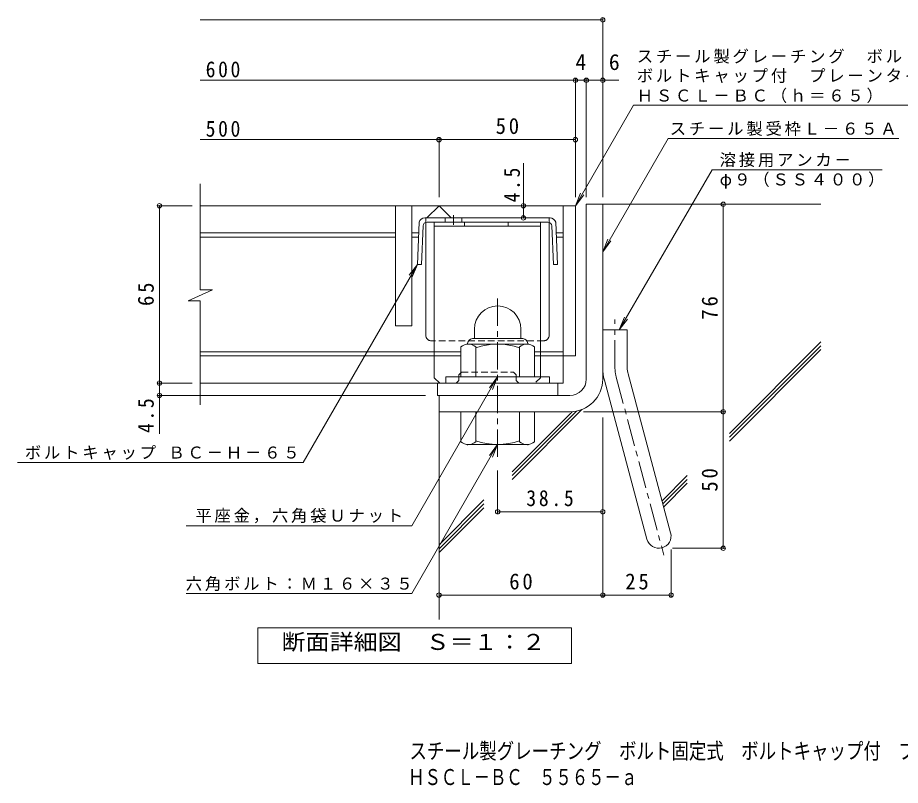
# Model space of a CAD drawing. Units: millimetres on the paper, enlarged 10 times, with parts at other scales. Extents: x -1520 to 1750, y -1350 to 1390.
# Drawn here: x -1520 to 98, y -1350 to 56 of the extents above; entities that cross this region are included whole.
import ezdxf
from ezdxf.enums import TextEntityAlignment as Align

# ---------------------------------------------------------------- set-up
doc = ezdxf.new("R2010")
doc.units = ezdxf.units.MM
doc.header["$LTSCALE"] = 10
doc.header["$PDMODE"] = 32
doc.header["$PDSIZE"] = 8
for name, pattern in [('CHAIN1', [8, 5, -1, 1, -1]), ('CHAIN2', [12, 9, -1, 1, -1]), ('DASHED1', [1.8, 1.2, -0.6])]:
    doc.linetypes.add(name, pattern=pattern)
for name, color, linetype, lineweight in [('D-1', 2, 'Continuous', 9), ('D-2', 3, 'Continuous', 9), ('D-4', 7, 'Continuous', 9), ('D-5', 7, 'Continuous', 9), ('D-6', 6, 'Continuous', 9), ('D-8', 4, 'Continuous', 9), ('D-9', 2, 'Continuous', 9)]:
    doc.layers.add(name, color=color, linetype=linetype, lineweight=lineweight)
doc.layers.add('F-F_F-Fﾚｲﾔ', color=2, linetype='Continuous')
doc.styles.add('ＭＳ ゴシック', font='')
doc.styles.get('ＭＳ ゴシック').set_extended_font_data('MS Gothic')

msp = doc.modelspace()

# ---------------------------------------------------------------- linework, layer by layer
at = {"layer": 'D-1'}
for p, q in [((-477.44, -285.67), (-447.44, -285.67)), ((-477.44, -605.67), (-477.44, -285.67)), ((-447.44, -605.67), (-447.44, -285.67)), ((-682.44, -514.17), (-682.44, -531.67)), ((-597.44, -514.12), (-597.44, -531.67)), ((-447.44, -515.67), (-402.44, -515.67)), ((-402.44, -584.75), (-402.44, -515.67)), ((-685.94, -531.67), (-593.94, -531.67)), ((-707.44, -601.67), (-707.44, -546.87)), ((-694.94, -540.67), (-694.94, -541.67)), ((-586.19, -541.67), (-693.69, -541.67)), ((-679.94, -601.67), (-679.94, -546.87)), ((-599.94, -601.67), (-599.94, -546.87)), ((-584.94, -540.67), (-584.94, -541.67)), ((-572.44, -601.67), (-572.44, -546.87)), ((-400.9, -596.4), (-322.94, -887.35)), ((-544.94, -601.67), (-734.94, -601.67)), ((-734.94, -613.17), (-734.94, -601.67)), ((-544.94, -613.17), (-544.94, -601.67)), ((-444.37, -608.04), (-366.41, -899)), ((-507.44, -635.67), (-747.44, -635.67)), ((-747.44, -635.67), (-747.44, -665.67)), ((-507.44, -665.67), (-747.44, -665.67)), ((-707.44, -665.67), (-707.44, -720.48)), ((-679.94, -665.67), (-679.94, -720.48)), ((-599.94, -665.67), (-599.94, -720.48)), ((-572.44, -665.67), (-572.44, -720.48)), ((-694.94, -726.67), (-694.94, -725.67)), ((-586.19, -725.67), (-693.69, -725.67)), ((-584.94, -726.67), (-584.94, -725.67))]:
    msp.add_line(p, q, dxfattribs=at)
at = {"layer": 'D-1', "linetype": 'CHAIN1'}
for p, q in [((-639.94, -748.2), (-639.94, -455.17)), ((-424.94, -584.75), (-424.94, -496.65)), ((-422.64, -602.22), (-335.33, -928.05))]:
    msp.add_line(p, q, dxfattribs=at)
at = {"layer": 'D-1'}
for centre, radius, start, end in [((-639.94, -514.17), 42.5, 90, 180), ((-639.89, -514.12), 42.45, 0, 90), ((-685.94, -540.67), 9, 90, 180), ((-593.94, -540.67), 9, 0, 90), ((-693.69, -562.47), 20.8, 48.6201, 131.38164), ((-639.94, -661.67), 120, 70.52881, 109.47119), ((-586.19, -562.47), 20.8, 48.61835, 131.37988), ((-357.44, -584.75), 90, 180, 195), ((-357.44, -584.75), 45, 180, 195.00002), ((-507.44, -605.67), 30, 270, 0), ((-507.44, -605.67), 60, 270, 0), ((-693.69, -704.87), 20.8, 228.61835, 311.37988), ((-639.94, -605.67), 120, 250.52881, 289.47119), ((-586.19, -704.87), 20.8, 228.6201, 311.38164), ((-344.68, -893.17), 22.5, 195.00014, 14.99991)]:
    msp.add_arc(centre, radius, start, end, dxfattribs=at)
at = {"layer": 'D-1', "linetype": 'CHAIN2'}
msp.add_arc((-357.44, -584.75), 67.5, 180, 194.99995, dxfattribs=at)
at = {"layer": 'D-2'}
for p, q in [((-1185.11, -442.02), (-1185.11, -248.17)), ((-497.44, -288.17), (-1185.11, -288.17)), ((-827.44, -288.17), (-827.44, -508.17)), ((-797.44, -288.17), (-797.44, -508.17)), ((-519.94, -288.17), (-519.94, -613.17)), ((-497.44, -288.17), (-497.44, -563.17)), ((-827.44, -338.17), (-1185.11, -338.17)), ((-784.79, -338.17), (-797.44, -338.17)), ((-519.94, -338.17), (-532.59, -338.17)), ((-827.44, -345.67), (-1185.11, -345.67)), ((-785.09, -345.67), (-797.44, -345.67)), ((-519.94, -345.67), (-532.29, -345.67)), ((-1207.22, -462.72), (-1162.63, -442.02)), ((-1162.63, -442.02), (-1185.11, -442.02)), ((-1207.22, -462.72), (-1185.11, -462.72)), ((-1185.11, -653.17), (-1185.11, -462.72)), ((-797.44, -508.17), (-827.44, -508.17)), ((-707.44, -555.67), (-1185.11, -555.67)), ((-707.44, -563.17), (-1185.11, -563.17)), ((-519.94, -555.67), (-572.44, -555.67)), ((-519.94, -563.17), (-572.44, -563.17)), ((-497.44, -563.17), (-519.94, -563.17)), ((-519.94, -613.17), (-1185.11, -613.17)), ((-749.94, -635.67), (-749.94, -613.17)), ((-529.94, -635.67), (-529.94, -613.17)), ((-749.94, -635.67), (-529.94, -635.67))]:
    msp.add_line(p, q, dxfattribs=at)
msp.add_lwpolyline([(-769.94, -310.67), (-747.44, -288.17), (-724.94, -310.67)], dxfattribs=at)
at = {"layer": 'D-4'}
for p, q in [((-1185.11, 52.19), (-447.44, 52.19)), ((-447.44, -272.72), (-447.44, 55.19)), ((-1185.11, -58.5), (-418.07, -58.5)), ((-497.44, -272.72), (-497.44, -55.5)), ((-477.44, -272.72), (-477.44, -55.5)), ((-1185.11, -167.25), (-497.44, -167.25)), ((-747.44, -272.72), (-747.44, -164.25)), ((-592.84, -310.67), (-592.84, -210.12)), ((-1199.82, -288.17), (-1262.82, -288.17)), ((-1259.82, -705.94), (-1259.82, -288.17)), ((-226.39, -915.67), (-226.39, -285.67)), ((-1199.82, -613.17), (-1262.82, -613.17)), ((-772.44, -635.67), (-1262.82, -635.67)), ((-482.44, -665.67), (-223.39, -665.67)), ((-447.44, -676.11), (-447.44, -1004.43)), ((-639.94, -773.2), (-639.94, -851.85)), ((-639.94, -848.85), (-447.44, -848.85)), ((-322.18, -918.17), (-322.18, -1004.43)), ((-319.68, -915.67), (-223.39, -915.67)), ((-747.44, -1001.43), (-322.18, -1001.43))]:
    msp.add_line(p, q, dxfattribs=at)
at = {"layer": 'D-4', "color": 2}
msp.add_lwpolyline([(-1079.43, -1126.59), (-1079.43, -1061.59), (-504.43, -1061.59), (-504.43, -1126.59)], close=True, dxfattribs=at)
at = {"layer": 'D-4'}
for p in [(-447.44, 52.19), (-497.44, -58.5), (-477.44, -58.5), (-447.44, -58.5), (-747.44, -167.25), (-497.44, -167.25), (-1259.82, -288.17), (-592.84, -288.17), (-226.39, -285.67), (-592.84, -310.67), (-1259.82, -613.17), (-1259.82, -635.67), (-226.39, -665.67), (-639.94, -848.85), (-447.44, -848.85), (-226.39, -915.67), (-747.44, -1001.43), (-447.44, -1001.43), (-322.18, -1001.43)]:
    msp.add_point(p, dxfattribs=at)
at = {"layer": 'D-5'}
for p, q in [((-497.44, -288.17), (-391.01, -103.83)), ((-391.01, -103.83), (379.57, -103.83)), ((-447.44, -372.59), (-327.72, -165.24)), ((-327.72, -165.24), (95.09, -165.24)), ((-246.74, -222.4), (64.69, -222.4)), ((-497.44, -288.17), (-487.87, -265.08)), ((-497.44, -288.17), (-482.22, -268.34)), ((-447.44, -372.59), (-437.87, -349.5)), ((-447.44, -372.59), (-432.22, -352.76)), ((-787.09, -395.67), (-996.66, -758.65)), ((-787.09, -395.67), (-802.31, -415.51)), ((-787.09, -395.67), (-796.66, -418.77)), ((-416.95, -515.67), (-401.68, -495.87)), ((-639.94, -601.67), (-797.51, -874.6)), ((-639.94, -601.67), (-655.16, -621.51)), ((-639.94, -601.67), (-649.51, -624.77)), ((-639.94, -725.67), (-797.51, -998.6)), ((-639.94, -725.67), (-655.16, -745.51)), ((-639.94, -725.67), (-649.51, -748.77)), ((-1519.71, -758.65), (-996.66, -758.65)), ((-1210.65, -874.6), (-797.51, -874.6)), ((-1210.65, -998.6), (-797.51, -998.6))]:
    msp.add_line(p, q, dxfattribs=at)
msp.add_lwpolyline([(-246.74, -222.4), (-416.95, -515.67), (-407.33, -492.6)], dxfattribs=at)
at = {"layer": 'D-6'}
for p, q in [((-447.44, -285.67), (-47.44, -285.67)), ((-215.03, -705.15), (-47.44, -537.56)), ((-215.03, -712.22), (-47.44, -544.63)), ((-215.03, -719.29), (-47.44, -551.7)), ((-613.65, -789.7), (-485.45, -661.5)), ((-747.44, -665.67), (-747.44, -1046)), ((-613.65, -782.63), (-495.49, -664.47)), ((-613.65, -775.56), (-503.64, -665.55)), ((-338.64, -828.76), (-292.39, -782.51)), ((-337.15, -834.34), (-292.39, -789.58)), ((-335.65, -839.92), (-292.39, -796.65)), ((-747.44, -909.35), (-665.3, -827.21)), ((-747.44, -916.42), (-665.3, -834.28)), ((-747.44, -923.49), (-665.3, -841.35))]:
    msp.add_line(p, q, dxfattribs=at)
at = {"layer": 'D-8'}
for p, q in [((-756.19, -318.17), (-561.19, -318.17)), ((-756.19, -603.17), (-756.19, -318.17)), ((-700.62, -325.67), (-700.62, -318.17)), ((-620.62, -325.67), (-620.62, -318.17)), ((-561.19, -603.17), (-561.19, -318.17)), ((-756.19, -325.67), (-561.19, -325.67)), ((-756.19, -603.17), (-746.19, -613.17))]:
    msp.add_line(p, q, dxfattribs=at)
at = {"layer": 'D-8', "linetype": 'DASHED1'}
for p, q in [((-706.19, -593.17), (-611.19, -593.17)), ((-716.19, -613.17), (-746.19, -613.17)), ((-711.19, -608.17), (-716.19, -613.17)), ((-606.19, -608.17), (-601.19, -613.17)), ((-571.19, -613.17), (-601.19, -613.17)), ((-561.19, -603.17), (-571.19, -613.17))]:
    msp.add_line(p, q, dxfattribs=at)
for points in [[(-711.19, -608.17), (-711.19, -598.17), (-706.19, -593.17)], [(-606.19, -608.17), (-606.19, -598.17), (-611.19, -593.17)]]:
    msp.add_lwpolyline(points, dxfattribs=at)
at = {"layer": 'D-9', "linetype": 'CHAIN1'}
msp.add_line((-720.9, -305.72), (-720.9, -323.12), dxfattribs=at)
at = {"layer": 'D-9'}
for p, q in [((-783.99, -318.17), (-787.09, -395.67)), ((-658.69, -310.67), (-773.47, -310.67)), ((-771.69, -525.67), (-771.69, -318.57)), ((-548.1, -318.17), (-769.28, -318.17)), ((-735.9, -310.67), (-735.9, -318.17)), ((-705.9, -310.67), (-705.9, -318.17)), ((-658.69, -310.67), (-543.9, -310.67)), ((-545.69, -525.67), (-545.69, -318.57)), ((-533.39, -318.17), (-530.28, -395.67)), ((-776.77, -325.37), (-779.6, -395.97)), ((-540.61, -325.37), (-537.78, -395.97)), ((-787.09, -395.67), (-779.6, -395.97)), ((-530.28, -395.67), (-537.78, -395.97))]:
    msp.add_line(p, q, dxfattribs=at)
at = {"layer": 'D-9', "linetype": 'DASHED1'}
for p, q in [((-771.69, -318.57), (-771.69, -310.67)), ((-545.69, -318.57), (-545.69, -310.67)), ((-555.69, -535.67), (-761.69, -535.67))]:
    msp.add_line(p, q, dxfattribs=at)
at = {"layer": 'D-9'}
for centre, radius, start, end in [((-773.58, -321.64), 10.97, 89.44382, 161.56279), ((-769.28, -325.67), 7.5, 90, 177.70665), ((-548.1, -325.67), 7.5, 2.29335, 90), ((-543.79, -321.64), 10.97, 18.43721, 90.55618), ((-761.69, -525.67), 10, 180, 198.1933), ((-555.69, -525.67), 10, 341.8067, 0)]:
    msp.add_arc(centre, radius, start, end, dxfattribs=at)
at = {"layer": 'D-9', "linetype": 'DASHED1'}
for centre, start, end in [((-761.69, -525.67), 198.1933, 270), ((-555.69, -525.67), 270, 341.8067)]:
    msp.add_arc(centre, 10, start, end, dxfattribs=at)

# ---------------------------------------------------------------- texts
at = {"layer": 'D-4', "color": 2, "style": 'ＭＳ ゴシック'}
for s, p in [('4', (-497.44, -48.5)), ('6', (-436.19, -48.5))]:
    msp.add_text(s, height=29.33, dxfattribs=at).set_placement(p, align=Align.BOTTOM_LEFT)
at = {"layer": 'D-4', "color": 2, "style": 'ＭＳ ゴシック', "width": 1.1}
msp.add_text('断面詳細図\u3000Ｓ＝１：２', height=29.33, dxfattribs=at).set_placement((-1036.01, -1110.62), align=Align.BOTTOM_LEFT)
at = {"layer": 'D-4', "color": 2, "char_height": 29.33, "attachment_point": 7, "style": 'ＭＳ ゴシック'}
for s, insert in [('\\T1.27;\\W0.9;600', (-1175.11, -53.45)), ('\\T1.27;\\W0.95;50', (-643.69, -157.25)), ('\\T1.27;\\W0.9;500', (-1175.11, -162.25)), ('\\T1.28;\\W0.9;38.5', (-587.44, -838.85)), ('\\T1.27;\\W0.95;60', (-618.69, -991.43)), ('\\T1.27;\\W0.95;25', (-406.06, -991.43))]:
    msp.add_mtext(s, dxfattribs=dict(at, insert=insert))
at = {"layer": 'D-4', "color": 2, "char_height": 29.33, "attachment_point": 7, "rotation": 90, "style": 'ＭＳ ゴシック'}
for s, insert in [('\\T1.27;\\W0.9;4.5', (-598.84, -282.1)), ('\\T1.27;\\W0.95;65', (-1269.82, -471.92)), ('\\T1.27;\\W0.95;76', (-236.39, -496.92)), ('\\T1.27;\\W0.9;4.5', (-1269.82, -704.5)), ('\\T1.27;\\W0.95;50', (-236.39, -811.92))]:
    msp.add_mtext(s, dxfattribs=dict(at, insert=insert))
at = {"layer": 'D-5', "char_height": 21.99, "attachment_point": 7, "style": 'ＭＳ ゴシック'}
for s, insert in [('\\T1.17;スチール製グレーチング\u3000ボルト固定式', (-384.99, -28.1)), ('\\T1.17;ボルトキャップ付\u3000プレーンタイプ\u3000集水桝用', (-384.99, -63.68)), ('\\T1.17;ＨＳＣＬ－ＢＣ（ｈ＝６５）', (-384.99, -100.31)), ('\\T1.17;スチール製受枠Ｌ－６５Ａ', (-324.61, -160.48)), ('\\T1.17;溶接用アンカ－', (-233.1, -217.74)), ('\\T1.17;φ９（ＳＳ４００）', (-233.1, -257.06)), ('\\T1.17;ボルトキャップ\\~ＢＣ－Ｈ－６５', (-1506.58, -753.99)), ('\\T1.17;平座金，六角袋Ｕナット', (-1194.08, -869.94)), ('\\T1.17;六角ボルト：Ｍ１６×３５', (-1211.58, -993.94))]:
    msp.add_mtext(s, dxfattribs=dict(at, insert=insert))
at = {"layer": 'F-F_F-Fﾚｲﾔ', "style": 'ＭＳ ゴシック'}
for s, width, p in [('スチール製グレーチング\u3000ボルト固定式\u3000ボルトキャップ付\u3000プレーンタイプ\u3000集水桝用', 0.8, (-801.65, -1310.3)), ('ＨＳＣＬ－ＢＣ\u3000５５６５－ａ', 0.75, (-804.04, -1358.1))]:
    msp.add_text(s, height=29.33, dxfattribs=dict(at, width=width)).set_placement(p, align=Align.BOTTOM_LEFT)

doc.saveas('drawing.dxf')
